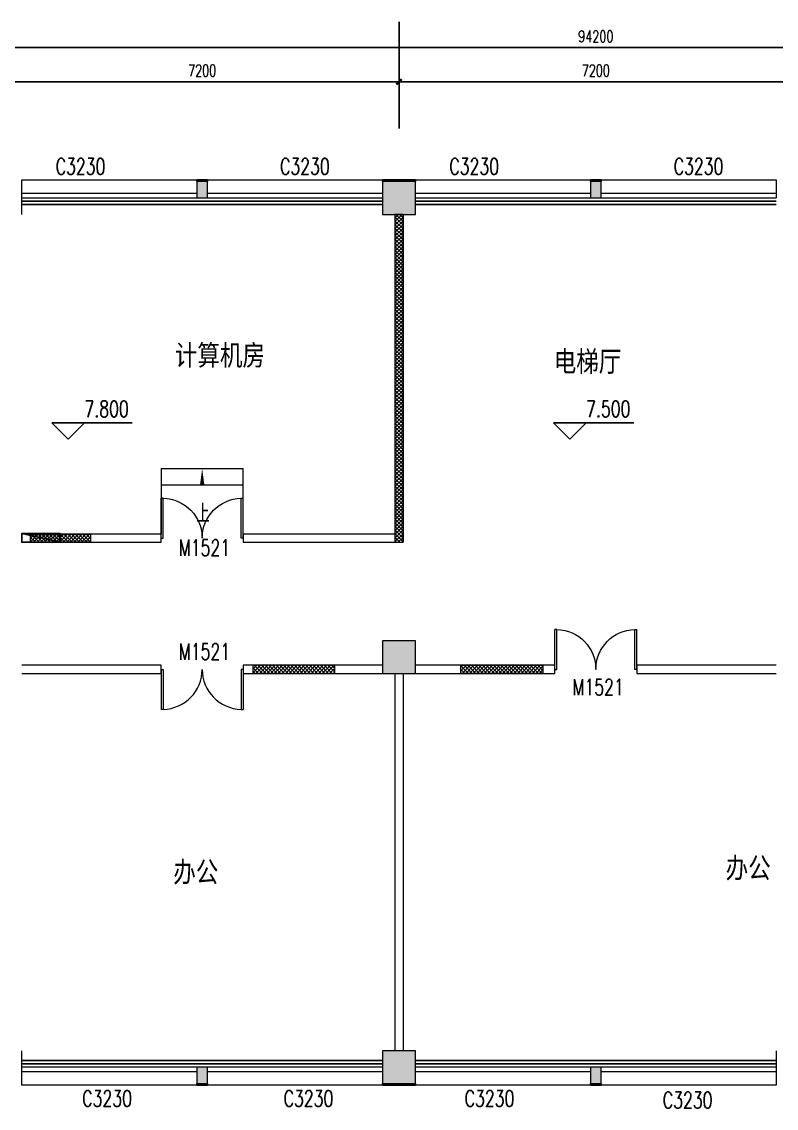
# Model space of a CAD drawing. Header units: millimetres. Extents: x 164760 to 3716174, y -1766400 to 11969.
# Drawn here: x 3366446 to 3380246, y -1585062 to -1565185 of the extents above; entities that cross this region are included whole.
import ezdxf

# ---------------------------------------------------------------- set-up
doc = ezdxf.new("R2010")
doc.units = ezdxf.units.MM
doc.header["$LTSCALE"] = 1000
doc.layers.get('0').update_dxf_attribs({"color": 253, "linetype": 'CONTINUOUS'})
doc.layers.get('Defpoints').update_dxf_attribs({"color": 250, "linetype": 'CONTINUOUS', "lineweight": 0})
for name, color, linetype in [('3', 253, 'CONTINUOUS'), ('AXIS', 253, 'CONTINUOUS'), ('DIM_ELEV', 253, 'CONTINUOUS'), ('DIM_SYMB', 253, 'CONTINUOUS'), ('PUB_TEXT', 253, 'CONTINUOUS'), ('SURFACE', 253, 'CONTINUOUS'), ('w-消火栓', 253, 'CONTINUOUS'), ('WINDOW_TEXT', 253, 'CONTINUOUS')]:
    doc.layers.add(name, color=color, linetype=linetype)
for name, color, linetype, lineweight in [('COLUMN', 253, 'CONTINUOUS', 0), ('FC-FLOOR【地材分格】', 253, 'CONTINUOUS', 0), ('PUB_HATCH', 253, 'CONTINUOUS', 0), ('RC-Modelling【天花造型】', 253, 'CONTINUOUS', 0), ('WALL', 253, 'CONTINUOUS', 0), ('Wall【墙体】', 253, 'CONTINUOUS', 0), ('WINDOW', 253, 'CONTINUOUS', 0)]:
    doc.layers.add(name, color=color, linetype=linetype, lineweight=lineweight)
doc.styles.add('_TCH_DIM', font='SIMPLEX', dxfattribs={"bigfont": 'GBCBIG'})
doc.styles.add('_TCH_DIM_T3', font='SIMPLEX', dxfattribs={"width": 0.705882, "bigfont": 'GBCBIG'})
doc.styles.add('_TCH_WINDOW', font='SIMPLEX', dxfattribs={"bigfont": 'GBCBIG'})
doc.styles.get("Standard").update_dxf_attribs({"font": 'GBENOR', "bigfont": 'GBCBIG'})
doc.styles.add('宋体', font='', dxfattribs={"width": 0.7})
doc.styles.get('宋体').set_extended_font_data('SimSun')
doc.dimstyles.new('_TCH_ARCH&&100', dxfattribs={"dimtxt": 212.5, "dimasz": 100, "dimexe": 250, "dimexo": 300, "dimgap": 100, "dimtad": 1, "dimdec": 0, "dimzin": 0, "dimdsep": 46, "dimtxsty": '_TCH_DIM_T3', "dimblk": 'ARCHTICK', "dimcen": 0.09, "dimclrt": 7, "dimazin": 2, "dimtfac": 1, "dimtdec": 0, "dimtix": 1, "dimtmove": 2, "dimatfit": 3, "dimtolj": 1, "dimtzin": 0, "dimarcsym": 0})

# ---------------------------------------------------------------- blocks, each defined once
blk = doc.blocks.new('$QC001_5')
blk.add_line((-325, 200), (325, 0))
blk.add_lwpolyline([(325, 0), (325, 200), (-325, 200), (-325, 0)], close=True)
blk.add_solid([(-325, 200), (325, 200), (-325, 200), (325, 0)])
at = {"flags": 1}
for tag in ['UNIT', 'WHAT', 'SPEC']:
    blk.add_attdef(tag, (0, 0), '', height=0.001, dxfattribs=at)
blk = doc.blocks.new('$DorLib2D$00000002')
for p, q in [((-0.5, 0), (-0.5, 0.4875)), ((-0.475, 0.4875), (-0.5, 0.4875)), ((-0.475, 0), (-0.475, 0.4875)), ((0.475, 0), (0.475, 0.4875)), ((0.475, 0.4875), (0.5, 0.4875)), ((0.5, 0), (0.5, 0.4875)), ((-0.5, 0), (-0.475, 0)), ((0.5, 0), (0.475, 0))]:
    blk.add_line(p, q)
at = {"lineweight": 13}
for centre, start, end in [((-0.4875, 0), 0, 88.53072), ((0.4875, 0), 91.46928, 180)]:
    blk.add_arc(centre, 0.4875, start, end, dxfattribs=at)
blk = doc.blocks.new('$WINLIB2D$00000004')
for p, q in [((-0.5, 0.5), (0.5, 0.5)), ((-0.5, 0.5), (-0.5, -0.5)), ((0.5, -0.5), (0.5, 0.5)), ((-0.5, 0.2406), (0.5, 0.2406)), ((-0.5, -0.5), (0.5, -0.5))]:
    blk.add_line(p, q)
blk = doc.blocks.new('海龙_0918165925')
at = {"layer": 'PUB_HATCH'}
for points in [[(-7300, -300), (-7100, -300), (-7100, 0), (-7300, 0)], [(-3900, -600), (-3300, -600), (-3300, 0), (-3900, 0)], [(-100, -300), (100, -300), (100, 0), (-100, 0)], [(-3900, -9000), (-3300, -9000), (-3300, -8400), (-3900, -8400)], [(-3900, -16500), (-3300, -16500), (-3300, -15900), (-3900, -15900)], [(-7100, -16200), (-7300, -16200), (-7300, -16500), (-7100, -16500)], [(100, -16200), (-100, -16200), (-100, -16500), (100, -16500)]]:
    blk.add_hatch(color=256, dxfattribs=at).paths.add_polyline_path(points)
at = {"layer": 'COLUMN'}
for p, q in [((-3300, 0), (-3900, 0)), ((-10500, -600), (-10500, -300)), ((-3900, -300), (-3900, -600)), ((-3300, -600), (-3300, -300)), ((-3900, -600), (-3300, -600)), ((-3300, -8400), (-3900, -8400)), ((-3900, -8400), (-3900, -9000)), ((-3300, -9000), (-3300, -8400)), ((-3900, -9000), (-3300, -9000)), ((-10500, -16200), (-10500, -15900)), ((-3300, -15900), (-3900, -15900)), ((-3900, -15900), (-3900, -16200)), ((-3300, -16200), (-3300, -15900)), ((3300, -15900), (3300, -16200)), ((-3900, -16500), (-3300, -16500))]:
    blk.add_line(p, q, dxfattribs=at)
blk = doc.blocks.new('_ArchTick')
at = {"color": 2, "linetype": 'ByBlock', "const_width": 0.4}
blk.add_lwpolyline([(-0.5, -0.5), (0.5, 0.5)], dxfattribs=at)
blk = doc.blocks.new('*D603')
at = {"layer": 'AXIS', "color": 0, "lineweight": -2, "transparency": 16777216}
for p, q in [((3524680, -1554394), (3524680, -1553288)), ((3531880, -1554394), (3531880, -1553288)), ((3524680, -1553538), (3531880, -1553538))]:
    blk.add_line(p, q, dxfattribs=at)
at = {"layer": 'Defpoints', "color": 0, "transparency": 16777216}
for p in [(3531880, -1553538), (3524680, -1554694), (3531880, -1554694)]:
    blk.add_point(p, dxfattribs=at)
at = {"layer": 'AXIS', "color": 0, "lineweight": -2, "transparency": 16777216, "xscale": 100, "yscale": 100, "zscale": 100, "rotation": 180}
blk.add_blockref('_ArchTick', (3524680, -1553538), dxfattribs=at)
at = {"layer": 'AXIS', "color": 0, "lineweight": -2, "transparency": 16777216, "xscale": 100, "yscale": 100, "zscale": 100}
blk.add_blockref('_ArchTick', (3531880, -1553538), dxfattribs=at)
at = {"layer": 'AXIS', "color": 7, "transparency": 16777216, "insert": (3528280, -1553332), "char_height": 212.5, "attachment_point": 5, "style": '_TCH_DIM_T3'}
blk.add_mtext('\\A1;7200', dxfattribs=at)
blk = doc.blocks.new('*D604')
at = {"layer": 'AXIS', "color": 0, "lineweight": -2, "transparency": 16777216}
for p, q in [((3517480, -1554394), (3517480, -1553288)), ((3524680, -1554394), (3524680, -1553288)), ((3517480, -1553538), (3524680, -1553538))]:
    blk.add_line(p, q, dxfattribs=at)
at = {"layer": 'Defpoints', "color": 0, "transparency": 16777216}
for p in [(3524680, -1553538), (3517480, -1554694), (3524680, -1554694)]:
    blk.add_point(p, dxfattribs=at)
at = {"layer": 'AXIS', "color": 0, "lineweight": -2, "transparency": 16777216, "xscale": 100, "yscale": 100, "zscale": 100, "rotation": 180}
blk.add_blockref('_ArchTick', (3517480, -1553538), dxfattribs=at)
at = {"layer": 'AXIS', "color": 0, "lineweight": -2, "transparency": 16777216, "xscale": 100, "yscale": 100, "zscale": 100}
blk.add_blockref('_ArchTick', (3524680, -1553538), dxfattribs=at)
at = {"layer": 'AXIS', "color": 7, "transparency": 16777216, "insert": (3521080, -1553332), "char_height": 212.5, "attachment_point": 5, "style": '_TCH_DIM_T3'}
blk.add_mtext('\\A1;7200', dxfattribs=at)
blk = doc.blocks.new('*D623')
at = {"layer": 'AXIS', "color": 0, "lineweight": -2, "transparency": 16777216}
for p, q in [((3481180, -1554433), (3481180, -1552663)), ((3575380, -1554433), (3575380, -1552663)), ((3481180, -1552913), (3575380, -1552913))]:
    blk.add_line(p, q, dxfattribs=at)
at = {"layer": 'Defpoints', "color": 0, "transparency": 16777216}
for p in [(3575380, -1552913), (3481180, -1554733), (3575380, -1554733)]:
    blk.add_point(p, dxfattribs=at)
at = {"layer": 'AXIS', "color": 0, "lineweight": -2, "transparency": 16777216, "xscale": 100, "yscale": 100, "zscale": 100, "rotation": 180}
blk.add_blockref('_ArchTick', (3481180, -1552913), dxfattribs=at)
at = {"layer": 'AXIS', "color": 0, "lineweight": -2, "transparency": 16777216, "xscale": 100, "yscale": 100, "zscale": 100}
blk.add_blockref('_ArchTick', (3575380, -1552913), dxfattribs=at)
at = {"layer": 'AXIS', "color": 7, "transparency": 16777216, "insert": (3528280, -1552707), "char_height": 212.5, "attachment_point": 5, "style": '_TCH_DIM_T3'}
blk.add_mtext('\\A1;94200', dxfattribs=at)
blk = doc.blocks.new('海龙_0926164331')
at = {"layer": 'AXIS'}
blk.add_line((-3570.3, -2397.2), (-3570.3, -800), dxfattribs=at)
for p1, p2, distance, picture, middle in [((-47070.3, -3094), (47129.7, -3094), 1819.8, '*D623', (29.7, -1067.9)), ((-10770.3, -3054.5), (-3570.3, -3054.5), 1155.3, '*D604', (-7170.3, -1693)), ((-3570.3, -3054.5), (3629.7, -3054.5), 1155.3, '*D603', (29.7, -1693))]:
    dim = blk.add_aligned_dim(p1=p1, p2=p2, distance=distance, dimstyle='_TCH_ARCH&&100', dxfattribs=at)
    dim.commit()
    dim.dimension.update_dxf_attribs({"geometry": picture, "text_midpoint": middle, "insert": (-3528250.3, 1551639)})
blk = doc.blocks.new('海龙0927231631')
at = {"layer": 'RC-Modelling【天花造型】'}
h = blk.add_hatch(dxfattribs=at)
h.set_pattern_fill('ANSI37', color=3, scale=15)
h.set_pattern_definition([(45, (352410.977, 155780.643), (-33.6759605, 33.6759605), []), (135, (352410.977, 155780.643), (-33.6759605, -33.6759605), [])])
h.paths.add_polyline_path([(8001, -2235), (9501, -2235), (9501, -2385), (8001, -2385)])
h.paths.add_polyline_path([(-937, -2385), (-2437, -2385), (-2437, -2235), (-937, -2235)])
h.paths.add_polyline_path([(-6245, -2385), (-4745, -2385), (-4745, -2235), (-6245, -2235)])
h.paths.add_polyline_path([(-15041, -2235), (-13620, -2235), (-13620, -2385), (-15041, -2385)])
h.paths.add_polyline_path([(-20820, -2235), (-19382, -2235), (-19382, -2385), (-20820, -2385)])
h.paths.add_polyline_path([(-31122, -2385), (-29622, -2385), (-29622, -2235), (-31122, -2235)])
h.paths.add_polyline_path([(-34495, -2385), (-32670, -2385), (-32670, -2235), (-34495, -2235)])
h.paths.add_polyline_path([(-46470, -2235), (-44507, -2235), (-44507, -2385), (-46470, -2385)])
h.paths.add_polyline_path([(-43270, 165), (-43320, 165), (-43320, 15), (-43270, 15)])
h.paths.add_polyline_path([(-44220, 165), (-44320, 165), (-44320, 1440), (-44320, 2165), (-44920, 2165), (-44920, 3315), (-46870, 3315), (-46870, 3165), (-45070, 3165), (-45070, 2090), (-45070, 1965), (-45070, 1365), (-44470, 1365), (-44470, 165), (-45370, 165), (-45370, 15), (-44395, 15), (-44220, 15)])
h.paths.add_polyline_path([(-44863, 1930), (-44470, 2015), (-44920, 2015), (-44920, 1965), (-44920, 1515)], flags=16)
h.paths.add_polyline_path([(-46270, 165), (-46470, 165), (-46470, 15), (-46270, 15)], flags=17)
h.paths.add_polyline_path([(-32295, 6015), (-32445, 6015), (-32445, 15), (-32295, 15)])
h.paths.add_polyline_path([(-14470, 165), (-14520, 165), (-14520, 90), (-14520, 15), (-14470, 15)])
h.paths.add_polyline_path([(-15570, 1440), (-15570, 2165), (-16170, 2165), (-16170, 3315), (-18120, 3315), (-18120, 3165), (-16320, 3165), (-16320, 2090), (-16320, 1965), (-16320, 1365), (-15720, 1365), (-15720, 165), (-16571, 165), (-16571, 15), (-15645, 15), (-15420, 15), (-15420, 165), (-15570, 165)])
h.paths.add_polyline_path([(-15720, 1515), (-16170, 1515), (-16170, 1517), (-16170, 1965), (-16170, 2015), (-15720, 2015)], flags=16)
h.paths.add_polyline_path([(-17471, 165), (-18120, 165), (-18120, 15), (-18120, 15), (-17471, 15)])
h.paths.add_polyline_path([(-18120, -1635), (-18195, -1635), (-18270, -1635), (-18270, -1785), (-18120, -1785)])
h.paths.add_polyline_path([(-18120, 15), (-18270, 15), (-18270, -135), (-18195, -135), (-18120, -135)])
h.paths.add_polyline_path([(-10312, 165), (-9213, 165), (-9213, 15), (-10312, 15)])
h.paths.add_polyline_path([(-3495, 6015), (-3645, 6015), (-3645, 15), (-3495, 15)])
h.paths.add_polyline_path([(17955, 165), (15180, 165), (15180, 15), (17955, 15)])
h.paths.add_polyline_path([(13680, 165), (10905, 165), (10905, 6015), (10755, 6015), (10755, 165), (10155, 165), (10155, 15), (10830, 15), (13680, 15)])
h.paths.add_polyline_path([(7305, -1785), (7155, -1785), (7155, -2235), (7305, -2235)])
h.paths.add_polyline_path([(7305, 15), (8655, 15), (8655, 165), (7230, 165), (6030, 165), (6030, 15), (7155, 15), (7155, -285), (7305, -285)])
h.paths.add_polyline_path([(7155, -2385), (7155, -9585), (7305, -9585), (7305, -2385)])
h.paths.add_polyline_path([(-10845, -2385), (-10845, -9285), (-10695, -9285), (-10695, -2385)])
h.paths.add_polyline_path([(-25245, -2385), (-25245, -9285), (-25095, -9285), (-25095, -2385)])
h.paths.add_polyline_path([(-39645, -2385), (-39645, -9285), (-39495, -9285), (-39495, -2385)])
at = {"color": 3}
for p, q in [((-7920, 1365), (-6420, 1365)), ((-7920, 1365), (-7920, 165)), ((-6420, 165), (-6420, 1365)), ((-7920, 1065), (-6420, 1065))]:
    blk.add_line(p, q, dxfattribs=at)
at = {"layer": '3', "color": 3}
for p, q in [((-3870, 6255), (-10470, 6255)), ((-3870, 6195), (-10470, 6195)), ((3330, 6255), (-3270, 6255)), ((3330, 6195), (-3270, 6195))]:
    blk.add_line(p, q, dxfattribs=at)
for points in [[(-10470, -9465), (-3870, -9465)], [(-10470, -9525), (-3870, -9525)], [(-3270, -9465), (3330, -9465)], [(-3270, -9525), (3330, -9525)]]:
    blk.add_lwpolyline(points, dxfattribs=at)
at = {"layer": 'DIM_ELEV', "color": 3}
for p, q in [((-9622, 1902), (-9922, 2202)), ((-9922, 2202), (-8453, 2202)), ((-9622, 1902), (-9322, 2202)), ((-447, 1902), (-747, 2202)), ((-747, 2202), (722, 2202)), ((-447, 1902), (-147, 2202))]:
    blk.add_line(p, q, dxfattribs=at)
at = {"layer": 'DIM_SYMB', "color": 3}
blk.add_lwpolyline([(-7170, 770, 0, 0, 0), (-7170, 1365, 0, 80, 0), (-7170, 1065, 0, 0, 0)], format="xyseb", dxfattribs=at)
at = {"layer": 'RC-Modelling【天花造型】', "color": 3}
for points in [[(-3495, 6015), (-3645, 6015), (-3645, 15), (-3495, 15)], [(-10312, 165), (-9213, 165), (-9213, 15), (-10312, 15)], [(-6245, -2385), (-4745, -2385), (-4745, -2235), (-6245, -2235)], [(-937, -2385), (-2437, -2385), (-2437, -2235), (-937, -2235)]]:
    blk.add_lwpolyline(points, close=True, dxfattribs=at)
at = {"layer": 'SURFACE', "color": 3}
for p, q in [((-7270, 6645), (-7270, 6615)), ((-7270, 6645), (-7070, 6645)), ((-7070, 6645), (-7070, 6615)), ((-3870, 6645), (-3870, 6615)), ((-3870, 6645), (-3570, 6645)), ((-3570, 6645), (-3270, 6645)), ((-3270, 6645), (-3270, 6615)), ((-70, 6645), (-70, 6615)), ((-70, 6645), (130, 6645)), ((130, 6645), (130, 6615)), ((-7270, -9915), (-7270, -9885)), ((-7070, -9915), (-7270, -9915)), ((-7070, -9915), (-7070, -9885)), ((-3870, -9915), (-3870, -9885)), ((-3570, -9915), (-3870, -9915)), ((-3270, -9915), (-3570, -9915)), ((-3270, -9915), (-3270, -9885)), ((-70, -9915), (-70, -9885)), ((130, -9915), (-70, -9915)), ((130, -9915), (130, -9885))]:
    blk.add_line(p, q, dxfattribs=at)
at = {"layer": 'WALL', "color": 3}
for p, q in [((-7070, 6615), (-7270, 6615)), ((-7270, 6615), (-7270, 6315)), ((-7070, 6315), (-7070, 6615)), ((130, 6615), (-70, 6615)), ((-70, 6615), (-70, 6315)), ((130, 6315), (130, 6615)), ((-7270, 6315), (-7070, 6315)), ((-70, 6315), (130, 6315)), ((-7070, -9585), (-7270, -9585)), ((-7270, -9585), (-7270, -9885)), ((-7070, -9885), (-7070, -9585)), ((130, -9585), (-70, -9585)), ((-70, -9585), (-70, -9885)), ((130, -9885), (130, -9585)), ((-7270, -9885), (-7070, -9885)), ((-70, -9885), (130, -9885))]:
    blk.add_line(p, q, dxfattribs=at)
at = {"layer": 'Wall【墙体】', "color": 3}
for p, q in [((-3645, 6015), (-3645, 15)), ((-3495, 6015), (-3495, 15)), ((-7920, 165), (-10470, 165)), ((-10470, 15), (-7920, 15)), ((-7920, 15), (-7920, 165)), ((-3645, 165), (-6420, 165)), ((-6420, 165), (-6420, 15)), ((-6420, 15), (-3495, 15)), ((-7920, -2235), (-10470, -2235)), ((-10470, -2385), (-7920, -2385)), ((-7920, -2385), (-7920, -2235)), ((-3870, -2235), (-6420, -2235)), ((-6420, -2235), (-6420, -2385)), ((-6420, -2385), (-3870, -2385)), ((-3645, -2385), (-3645, -9285)), ((-3495, -2385), (-3495, -9285)), ((-720, -2235), (-3270, -2235)), ((-3270, -2385), (-720, -2385)), ((-720, -2385), (-720, -2235)), ((3330, -2235), (780, -2235)), ((780, -2235), (780, -2385)), ((780, -2385), (3330, -2385))]:
    blk.add_line(p, q, dxfattribs=at)
at = {"layer": 'AXIS', "color": 3}
blk.add_blockref('海龙_0926164331', (0, 10338), dxfattribs=at)
at = {"layer": 'COLUMN', "color": 3}
blk.add_blockref('海龙_0918165925', (30, 6615), dxfattribs=at)
at = {"layer": 'w-消火栓', "color": 3, "xscale": 1.077000000048428, "yscale": 0.8000000000465661}
blk.add_blockref('$QC001_5', (-10120, 15), dxfattribs=at)
at = {"layer": 'WINDOW', "color": 3}
ref = blk.add_blockref('$WINLIB2D$00000004', (-8870, 6480), dxfattribs=dict(at, xscale=3200, yscale=-330, zscale=3200))
ref.add_attrib('A', 'C3230', (-9849, 6742), dxfattribs={"layer": 'WINDOW_TEXT', "height": 297.5, "style": '_TCH_WINDOW', "width": 0.705882})
ref = blk.add_blockref('$WINLIB2D$00000004', (-5470, 6480), dxfattribs=dict(at, xscale=3200, yscale=-330, zscale=3200))
ref.add_attrib('A', 'C3230', (-5746, 6742), dxfattribs={"layer": 'WINDOW_TEXT', "height": 297.5, "style": '_TCH_WINDOW', "width": 0.705882})
ref = blk.add_blockref('$WINLIB2D$00000004', (-1670, 6480), dxfattribs=dict(at, xscale=3200, yscale=-330, zscale=3200))
ref.add_attrib('A', 'C3230', (-2649, 6742), dxfattribs={"layer": 'WINDOW_TEXT', "height": 297.5, "style": '_TCH_WINDOW', "width": 0.705882})
ref = blk.add_blockref('$WINLIB2D$00000004', (1730, 6480), dxfattribs=dict(at, xscale=3200, yscale=-330, zscale=3200))
ref.add_attrib('A', 'C3230', (1454, 6742), dxfattribs={"layer": 'WINDOW_TEXT', "height": 297.5, "style": '_TCH_WINDOW', "width": 0.705882})
ref = blk.add_blockref('$DorLib2D$00000002', (-7170, 90), dxfattribs=dict(at, xscale=-1500, yscale=1500, zscale=-1500))
ref.add_attrib('A', 'M1521', (-7595, -233), dxfattribs={"layer": 'WINDOW_TEXT', "height": 297.5, "style": '_TCH_WINDOW', "width": 0.705882})
ref = blk.add_blockref('$DorLib2D$00000002', (30, -2310), dxfattribs=dict(at, xscale=-1500, yscale=1500, zscale=-1500))
ref.add_attrib('A', 'M1521', (-395, -2783), dxfattribs={"layer": 'WINDOW_TEXT', "height": 297.5, "style": '_TCH_WINDOW', "width": 0.705882})
ref = blk.add_blockref('$DorLib2D$00000002', (-7170, -2310), dxfattribs=dict(at, xscale=-1500, yscale=-1500, zscale=-1500))
ref.add_attrib('A', 'M1521', (-7595, -2133), dxfattribs={"layer": 'WINDOW_TEXT', "height": 297.5, "style": '_TCH_WINDOW', "width": 0.705882})
ref = blk.add_blockref('$WINLIB2D$00000004', (-8870, -9750), dxfattribs=dict(at, xscale=3200, yscale=-330, zscale=3200, rotation=180))
ref.add_attrib('A', 'C3230', (-9363, -10308), dxfattribs={"layer": 'WINDOW_TEXT', "height": 297.5, "style": '_TCH_WINDOW', "width": 0.705882})
ref = blk.add_blockref('$WINLIB2D$00000004', (-5470, -9750), dxfattribs=dict(at, xscale=3200, yscale=-330, zscale=3200, rotation=180))
ref.add_attrib('A', 'C3230', (-5680, -10308), dxfattribs={"layer": 'WINDOW_TEXT', "height": 297.5, "style": '_TCH_WINDOW', "width": 0.705882})
ref = blk.add_blockref('$WINLIB2D$00000004', (-1670, -9750), dxfattribs=dict(at, xscale=3200, yscale=-330, zscale=3200, rotation=180))
ref.add_attrib('A', 'C3230', (-2369, -10308), dxfattribs={"layer": 'WINDOW_TEXT', "height": 297.5, "style": '_TCH_WINDOW', "width": 0.705882})
ref = blk.add_blockref('$WINLIB2D$00000004', (1730, -9750), dxfattribs=dict(at, xscale=3200, yscale=-330, zscale=3200, rotation=180))
ref.add_attrib('A', 'C3230', (1255, -10338), dxfattribs={"layer": 'WINDOW_TEXT', "height": 297.5, "style": '_TCH_WINDOW', "width": 0.705882})
at = {"layer": 'PUB_TEXT', "color": 3}
for s, height, style, width, p in [('计算机房', 377.6, '宋体', 0.8, (-7670, 3249)), ('电梯厅', 377.6, '宋体', 0.8, (-741, 3136)), ('7.800', 297.5, '_TCH_DIM', 0.705882, (-9323, 2307)), ('7.500', 297.5, '_TCH_DIM', 0.705882, (-148, 2307)), ('办公', 377.6, '宋体', 0.8, (2403, -6129)), ('办公', 377.6, '宋体', 0.8, (-7699, -6203))]:
    blk.add_text(s, height=height, dxfattribs=dict(at, style=style, width=width)).set_placement(p)
at = {"layer": 'PUB_TEXT', "color": 3, "style": '_TCH_DIM'}
blk.add_text('上', height=338, dxfattribs=at).set_placement((-7275, 373))
blk = doc.blocks.new('海龙0927231659')
at = {"layer": 'FC-FLOOR【地材分格】'}
blk.add_blockref('海龙0927231631', (0, 0), dxfattribs=at)

msp = doc.modelspace()

# ---------------------------------------------------------------- block references
at = {"layer": 'FC-FLOOR【地材分格】'}
msp.add_blockref('海龙0927231659', (3376916.1, -1574723.5), dxfattribs=at)

doc.saveas('drawing.dxf')
